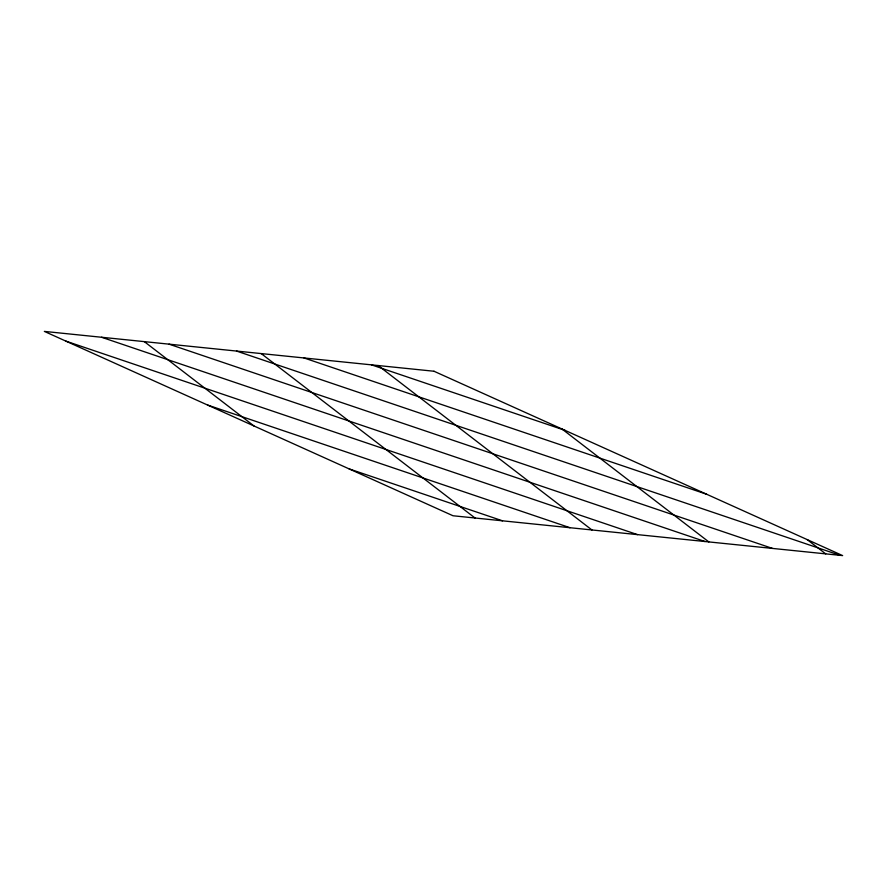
<?xml version="1.0" encoding="UTF-8"?>
<svg xmlns="http://www.w3.org/2000/svg" width="887" height="887" viewBox="0 0 887 887"><rect width="100%" height="100%" fill="white"/><g stroke="black" fill="none" stroke-linecap="round" stroke-linejoin="round"><path stroke-width="1.33" d="M371.476 364.845L565.119 430.395M303.986 357.949L706.684 494.259M236.507 351.052L839.978 555.317M169.018 344.156L772.499 548.421M101.528 337.248L705.01 541.525M65.982 341.162L637.52 534.628M207.536 405.026L570.031 527.721M349.101 468.89L502.541 520.824M807.148 539.573L825.719 553.865M561.948 428.964L708.835 541.913M378.095 365.522L591.939 529.96M261.21 353.58L475.044 518.008M144.315 341.628L254.037 426.004M433.987 371.243L44.35 331.405L453.013 515.757L842.65 555.595L433.987 371.243"/></g></svg>
